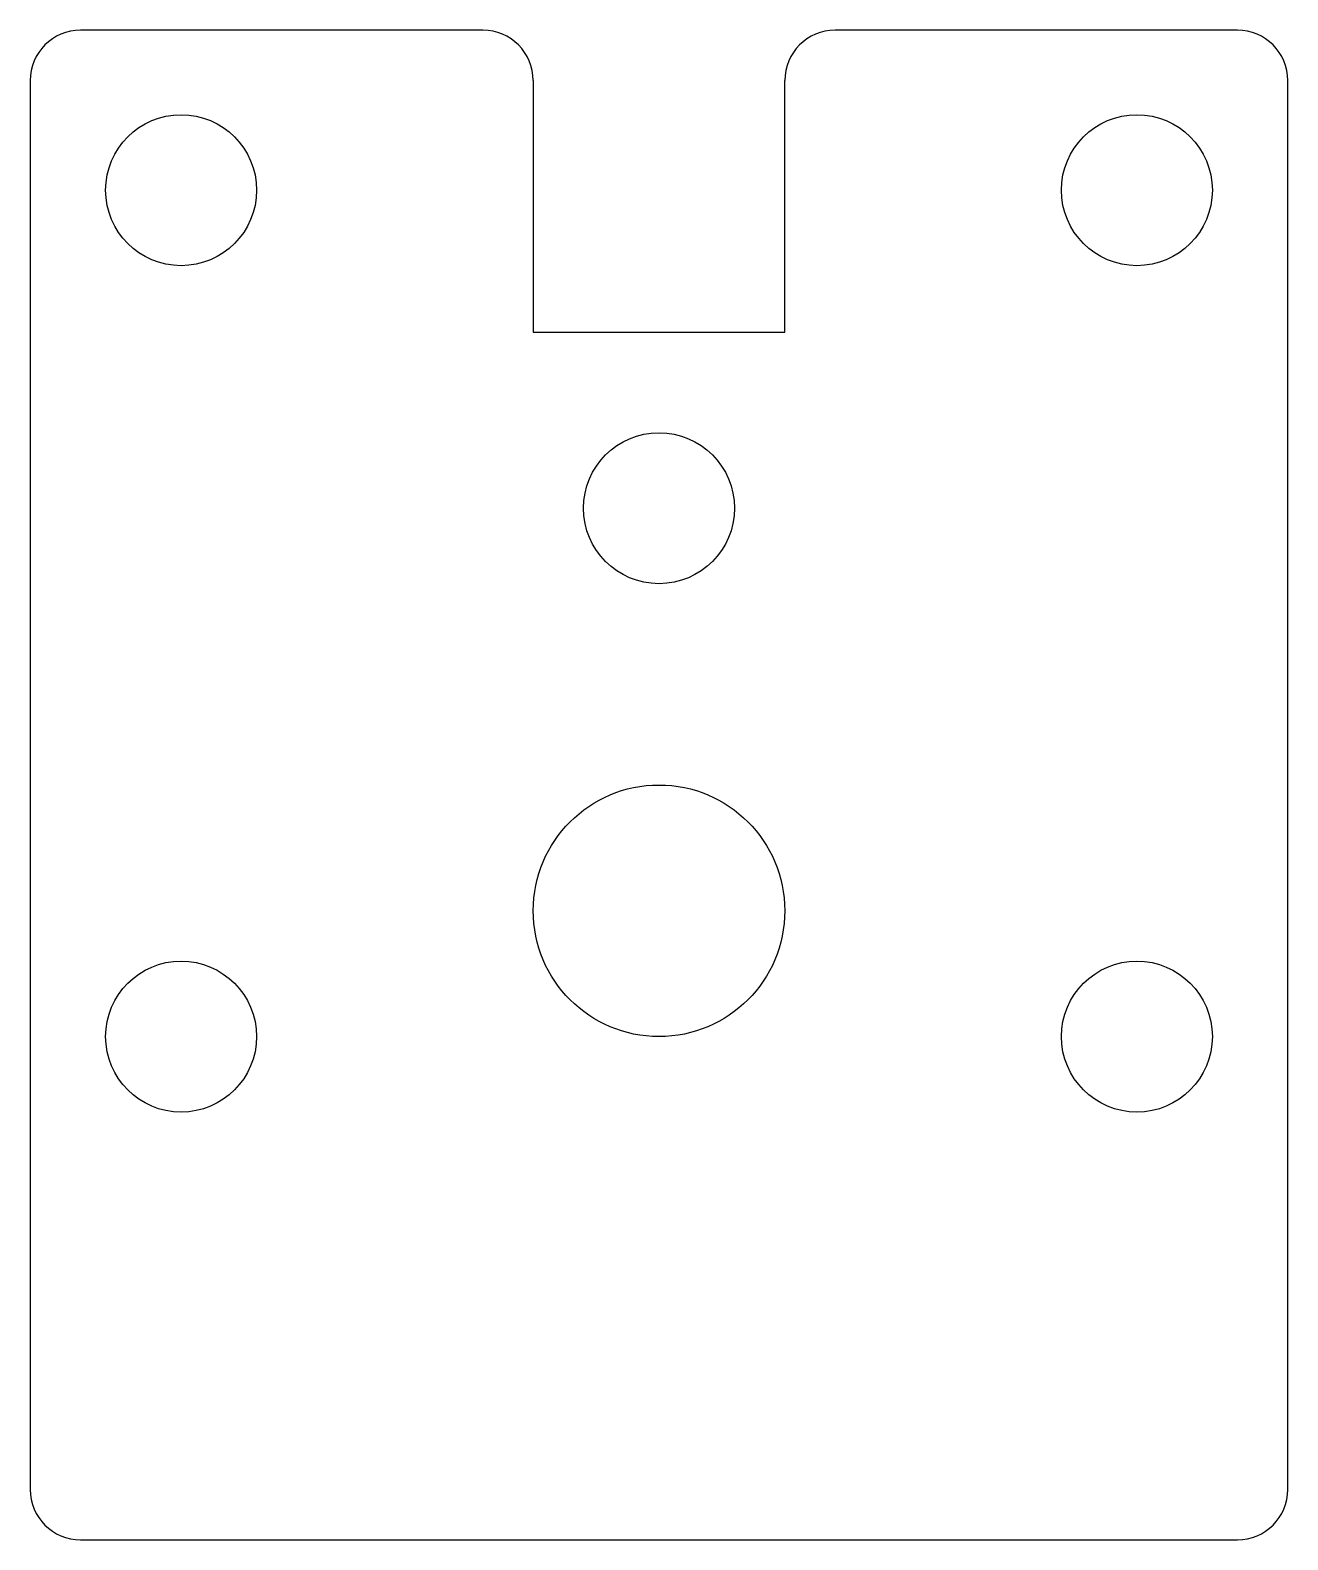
# Model space of a CAD drawing. Header units: millimetres. Extents: x 0 to 25, y -30 to 0.
import ezdxf

# ---------------------------------------------------------------- set-up
doc = ezdxf.new("R2010")
doc.units = ezdxf.units.MM

msp = doc.modelspace()

# ---------------------------------------------------------------- linework, layer by layer
at = {"color": 7, "linetype": 'Continuous', "lineweight": 25}
for p, q in [((9, 0), (1, 0)), ((24, 0), (16, 0)), ((0, -1), (0, -29)), ((10, -1), (10, -6)), ((15, -6), (15, -1)), ((25, -29), (25, -1)), ((10, -6), (15, -6)), ((1, -30), (24, -30))]:
    msp.add_line(p, q, dxfattribs=at)
for centre, radius in [((3, -3.18), 1.5), ((22, -3.18), 1.5), ((12.5, -9.5), 1.5), ((12.5, -17.5), 2.5), ((3, -20), 1.5), ((22, -20), 1.5)]:
    msp.add_circle(centre, radius, dxfattribs=at)
for centre, start, end in [((1, -1), 90, 180), ((9, -1), 0, 90), ((16, -1), 90, 180), ((24, -1), 0, 90), ((1, -29), 180, 270), ((24, -29), 270, 0)]:
    msp.add_arc(centre, 1, start, end, dxfattribs=at)

doc.saveas('drawing.dxf')
